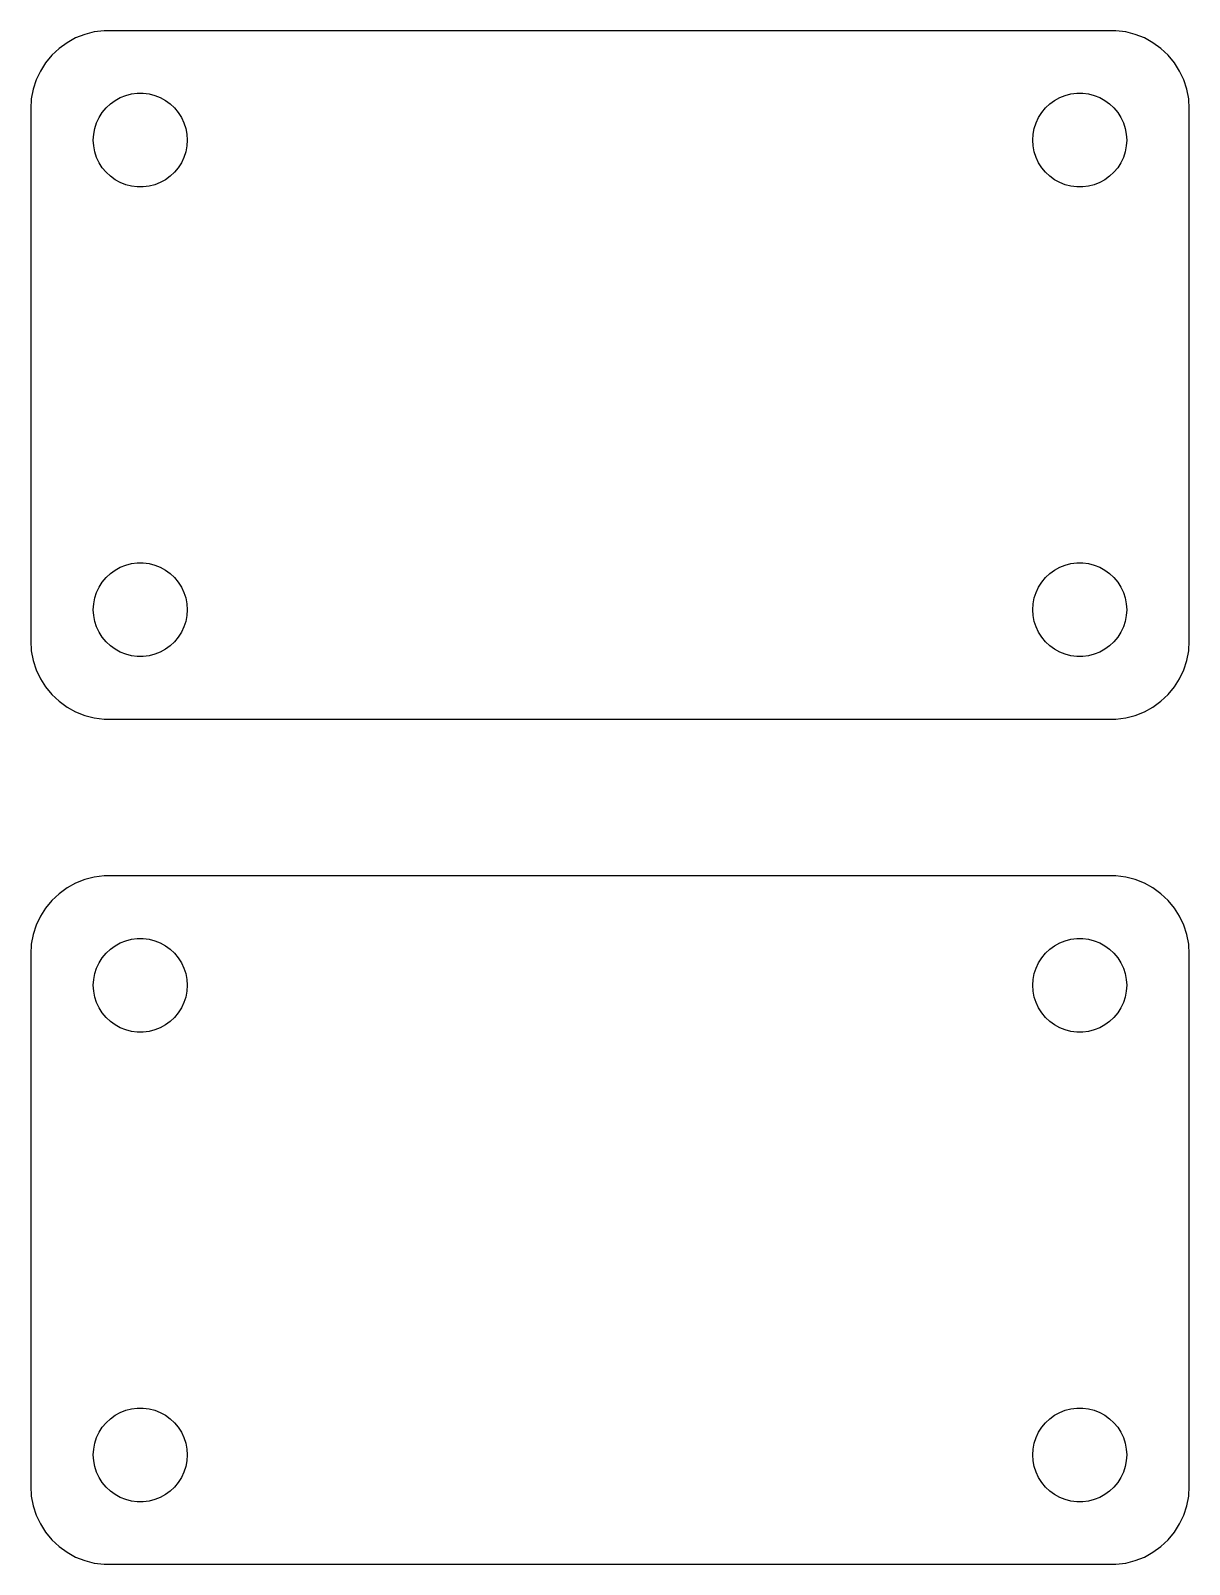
# Model space of a CAD drawing. Header units: metres. Extents: x -37 to 37, y 32 to 130.
import ezdxf

# ---------------------------------------------------------------- set-up
doc = ezdxf.new("R2010")
doc.units = ezdxf.units.M

msp = doc.modelspace()

# ---------------------------------------------------------------- linework, layer by layer
for p, q in [((-34.1289, 129.524), (-34.6791, 129.222)), ((-33.5451, 129.755), (-34.1289, 129.524)), ((-32.9369, 129.911), (-33.5451, 129.755)), ((-32.3139, 129.99), (-32.9369, 129.911)), ((32.3139, 129.99), (-32.3139, 129.99)), ((32.9369, 129.911), (32.3139, 129.99)), ((33.5451, 129.755), (32.9369, 129.911)), ((34.1289, 129.524), (33.5451, 129.755)), ((34.6791, 129.222), (34.1289, 129.524)), ((-35.6448, 128.423), (-36.0451, 127.939)), ((-35.1871, 128.853), (-35.6448, 128.423)), ((-34.6791, 129.222), (-35.1871, 128.853)), ((35.1871, 128.853), (34.6791, 129.222)), ((35.6448, 128.423), (35.1871, 128.853)), ((36.0451, 127.939), (35.6448, 128.423)), ((-36.3815, 127.409), (-36.6489, 126.841)), ((-36.0451, 127.939), (-36.3815, 127.409)), ((36.3815, 127.409), (36.0451, 127.939)), ((36.6489, 126.841), (36.3815, 127.409)), ((-36.6489, 126.841), (-36.8429, 126.243)), ((36.8429, 126.243), (36.6489, 126.841)), ((-36.9606, 125.627), (-37, 125)), ((-36.8429, 126.243), (-36.9606, 125.627)), ((-31.9123, 125.312), (-31.6075, 125.533)), ((-31.6075, 125.533), (-31.2773, 125.714)), ((-31.2773, 125.714), (-30.927, 125.853)), ((-30.927, 125.853), (-30.5621, 125.947)), ((-30.5621, 125.947), (-30.1884, 125.994)), ((-30.1884, 125.994), (-29.8116, 125.994)), ((-29.8116, 125.994), (-29.4379, 125.947)), ((-29.4379, 125.947), (-29.0729, 125.853)), ((-29.0729, 125.853), (-28.7227, 125.714)), ((-28.7227, 125.714), (-28.3925, 125.533)), ((-28.3925, 125.533), (-28.0877, 125.312)), ((28.0877, 125.312), (28.3925, 125.533)), ((28.3925, 125.533), (28.7227, 125.714)), ((28.7227, 125.714), (29.0729, 125.853)), ((29.0729, 125.853), (29.4379, 125.947)), ((29.4379, 125.947), (29.8116, 125.994)), ((29.8116, 125.994), (30.1884, 125.994)), ((30.1884, 125.994), (30.5621, 125.947)), ((30.5621, 125.947), (30.927, 125.853)), ((30.927, 125.853), (31.2773, 125.714)), ((31.2773, 125.714), (31.6075, 125.533)), ((31.6075, 125.533), (31.9123, 125.312)), ((36.9606, 125.627), (36.8429, 126.243)), ((37, 125), (36.9606, 125.627)), ((-37, 125), (-37, 91)), ((-32.7893, 124.104), (-32.6289, 124.445)), ((-32.6289, 124.445), (-32.427, 124.763)), ((-32.427, 124.763), (-32.1869, 125.054)), ((-32.1869, 125.054), (-31.9123, 125.312)), ((-28.0877, 125.312), (-27.8131, 125.054)), ((-27.8131, 125.054), (-27.5729, 124.763)), ((-27.5729, 124.763), (-27.3711, 124.445)), ((-27.3711, 124.445), (-27.2107, 124.104)), ((27.2107, 124.104), (27.3711, 124.445)), ((27.3711, 124.445), (27.5729, 124.763)), ((27.5729, 124.763), (27.8131, 125.054)), ((27.8131, 125.054), (28.0877, 125.312)), ((31.9123, 125.312), (32.1869, 125.054)), ((32.1869, 125.054), (32.427, 124.763)), ((32.427, 124.763), (32.6289, 124.445)), ((32.6289, 124.445), (32.7893, 124.104)), ((37, 91), (37, 125)), ((-32.9763, 123.376), (-32.9057, 123.746)), ((-32.9057, 123.746), (-32.7893, 124.104)), ((-27.2107, 124.104), (-27.0942, 123.746)), ((-27.0942, 123.746), (-27.0237, 123.376)), ((27.0237, 123.376), (27.0942, 123.746)), ((27.0942, 123.746), (27.2107, 124.104)), ((32.7893, 124.104), (32.9057, 123.746)), ((32.9057, 123.746), (32.9763, 123.376)), ((-33, 123), (-32.9763, 123.376)), ((-32.9763, 122.624), (-33, 123)), ((-32.9057, 122.254), (-32.9763, 122.624)), ((-27.0237, 122.624), (-27.0942, 122.254)), ((-27.0237, 123.376), (-27, 123)), ((-27, 123), (-27.0237, 122.624)), ((27, 123), (27.0237, 123.376)), ((27.0237, 122.624), (27, 123)), ((27.0942, 122.254), (27.0237, 122.624)), ((32.9763, 122.624), (32.9057, 122.254)), ((32.9763, 123.376), (33, 123)), ((33, 123), (32.9763, 122.624)), ((-32.7893, 121.896), (-32.9057, 122.254)), ((-32.6289, 121.555), (-32.7893, 121.896)), ((-32.427, 121.237), (-32.6289, 121.555)), ((-27.3711, 121.555), (-27.5729, 121.237)), ((-27.2107, 121.896), (-27.3711, 121.555)), ((-27.0942, 122.254), (-27.2107, 121.896)), ((27.2107, 121.896), (27.0942, 122.254)), ((27.3711, 121.555), (27.2107, 121.896)), ((27.5729, 121.237), (27.3711, 121.555)), ((32.6289, 121.555), (32.427, 121.237)), ((32.7893, 121.896), (32.6289, 121.555)), ((32.9057, 122.254), (32.7893, 121.896)), ((-32.1869, 120.946), (-32.427, 121.237)), ((-31.9123, 120.688), (-32.1869, 120.946)), ((-31.6075, 120.467), (-31.9123, 120.688)), ((-28.0877, 120.688), (-28.3925, 120.467)), ((-27.8131, 120.946), (-28.0877, 120.688)), ((-27.5729, 121.237), (-27.8131, 120.946)), ((27.8131, 120.946), (27.5729, 121.237)), ((28.0877, 120.688), (27.8131, 120.946)), ((28.3925, 120.467), (28.0877, 120.688)), ((31.9123, 120.688), (31.6075, 120.467)), ((32.1869, 120.946), (31.9123, 120.688)), ((32.427, 121.237), (32.1869, 120.946)), ((-31.2773, 120.286), (-31.6075, 120.467)), ((-30.927, 120.147), (-31.2773, 120.286)), ((-30.5621, 120.053), (-30.927, 120.147)), ((-30.1884, 120.006), (-30.5621, 120.053)), ((-29.8116, 120.006), (-30.1884, 120.006)), ((-29.4379, 120.053), (-29.8116, 120.006)), ((-29.0729, 120.147), (-29.4379, 120.053)), ((-28.7227, 120.286), (-29.0729, 120.147)), ((-28.3925, 120.467), (-28.7227, 120.286)), ((28.7227, 120.286), (28.3925, 120.467)), ((29.0729, 120.147), (28.7227, 120.286)), ((29.4379, 120.053), (29.0729, 120.147)), ((29.8116, 120.006), (29.4379, 120.053)), ((30.1884, 120.006), (29.8116, 120.006)), ((30.5621, 120.053), (30.1884, 120.006)), ((30.927, 120.147), (30.5621, 120.053)), ((31.2773, 120.286), (30.927, 120.147)), ((31.6075, 120.467), (31.2773, 120.286)), ((-32.427, 94.7634), (-32.1869, 95.0536)), ((-32.1869, 95.0536), (-31.9123, 95.3116)), ((-31.9123, 95.3116), (-31.6075, 95.533)), ((-31.6075, 95.533), (-31.2773, 95.7145)), ((-31.2773, 95.7145), (-30.927, 95.8532)), ((-30.927, 95.8532), (-30.5621, 95.9469)), ((-30.5621, 95.9469), (-30.1884, 95.9941)), ((-30.1884, 95.9941), (-29.8116, 95.9941)), ((-29.8116, 95.9941), (-29.4379, 95.9469)), ((-29.4379, 95.9469), (-29.0729, 95.8532)), ((-29.0729, 95.8532), (-28.7227, 95.7145)), ((-28.7227, 95.7145), (-28.3925, 95.533)), ((-28.3925, 95.533), (-28.0877, 95.3116)), ((-28.0877, 95.3116), (-27.8131, 95.0536)), ((-27.8131, 95.0536), (-27.5729, 94.7634)), ((27.5729, 94.7634), (27.8131, 95.0536)), ((27.8131, 95.0536), (28.0877, 95.3116)), ((28.0877, 95.3116), (28.3925, 95.533)), ((28.3925, 95.533), (28.7227, 95.7145)), ((28.7227, 95.7145), (29.0729, 95.8532)), ((29.0729, 95.8532), (29.4379, 95.9469)), ((29.4379, 95.9469), (29.8116, 95.9941)), ((29.8116, 95.9941), (30.1884, 95.9941)), ((30.1884, 95.9941), (30.5621, 95.9469)), ((30.5621, 95.9469), (30.927, 95.8532)), ((30.927, 95.8532), (31.2773, 95.7145)), ((31.2773, 95.7145), (31.6075, 95.533)), ((31.6075, 95.533), (31.9123, 95.3116)), ((31.9123, 95.3116), (32.1869, 95.0536)), ((32.1869, 95.0536), (32.427, 94.7634)), ((-32.9057, 93.7461), (-32.7893, 94.1044)), ((-32.7893, 94.1044), (-32.6289, 94.4453)), ((-32.6289, 94.4453), (-32.427, 94.7634)), ((-27.5729, 94.7634), (-27.3711, 94.4453)), ((-27.3711, 94.4453), (-27.2107, 94.1044)), ((-27.2107, 94.1044), (-27.0942, 93.7461)), ((27.0942, 93.7461), (27.2107, 94.1044)), ((27.2107, 94.1044), (27.3711, 94.4453)), ((27.3711, 94.4453), (27.5729, 94.7634)), ((32.427, 94.7634), (32.6289, 94.4453)), ((32.6289, 94.4453), (32.7893, 94.1044)), ((32.7893, 94.1044), (32.9057, 93.7461)), ((-33, 93), (-32.9763, 93.376)), ((-32.9763, 93.376), (-32.9057, 93.7461)), ((-27.0942, 93.7461), (-27.0237, 93.376)), ((-27.0237, 93.376), (-27, 93)), ((27, 93), (27.0237, 93.376)), ((27.0237, 93.376), (27.0942, 93.7461)), ((32.9057, 93.7461), (32.9763, 93.376)), ((32.9763, 93.376), (33, 93)), ((-32.9763, 92.624), (-33, 93)), ((-32.9057, 92.2539), (-32.9763, 92.624)), ((-32.7893, 91.8956), (-32.9057, 92.2539)), ((-27.0942, 92.2539), (-27.2107, 91.8956)), ((-27.0237, 92.624), (-27.0942, 92.2539)), ((-27, 93), (-27.0237, 92.624)), ((27.0237, 92.624), (27, 93)), ((27.0942, 92.2539), (27.0237, 92.624)), ((27.2107, 91.8956), (27.0942, 92.2539)), ((32.9057, 92.2539), (32.7893, 91.8956)), ((32.9763, 92.624), (32.9057, 92.2539)), ((33, 93), (32.9763, 92.624)), ((-32.6289, 91.5547), (-32.7893, 91.8956)), ((-32.427, 91.2366), (-32.6289, 91.5547)), ((-32.1869, 90.9464), (-32.427, 91.2366)), ((-27.5729, 91.2366), (-27.8131, 90.9464)), ((-27.3711, 91.5547), (-27.5729, 91.2366)), ((-27.2107, 91.8956), (-27.3711, 91.5547)), ((27.3711, 91.5547), (27.2107, 91.8956)), ((27.5729, 91.2366), (27.3711, 91.5547)), ((27.8131, 90.9464), (27.5729, 91.2366)), ((32.427, 91.2366), (32.1869, 90.9464)), ((32.6289, 91.5547), (32.427, 91.2366)), ((32.7893, 91.8956), (32.6289, 91.5547)), ((-37, 91), (-36.9606, 90.3733)), ((-36.9606, 90.3733), (-36.8429, 89.7566)), ((-31.9123, 90.6885), (-32.1869, 90.9464)), ((-31.6075, 90.467), (-31.9123, 90.6885)), ((-31.2773, 90.2855), (-31.6075, 90.467)), ((-30.927, 90.1468), (-31.2773, 90.2855)), ((-30.5621, 90.0531), (-30.927, 90.1468)), ((-29.0729, 90.1468), (-29.4379, 90.0531)), ((-28.7227, 90.2855), (-29.0729, 90.1468)), ((-28.3925, 90.467), (-28.7227, 90.2855)), ((-28.0877, 90.6885), (-28.3925, 90.467)), ((-27.8131, 90.9464), (-28.0877, 90.6885)), ((28.0877, 90.6885), (27.8131, 90.9464)), ((28.3925, 90.467), (28.0877, 90.6885)), ((28.7227, 90.2855), (28.3925, 90.467)), ((29.0729, 90.1468), (28.7227, 90.2855)), ((29.4379, 90.0531), (29.0729, 90.1468)), ((30.927, 90.1468), (30.5621, 90.0531)), ((31.2773, 90.2855), (30.927, 90.1468)), ((31.6075, 90.467), (31.2773, 90.2855)), ((31.9123, 90.6885), (31.6075, 90.467)), ((32.1869, 90.9464), (31.9123, 90.6885)), ((36.8429, 89.7566), (36.9606, 90.3733)), ((36.9606, 90.3733), (37, 91)), ((-36.8429, 89.7566), (-36.6489, 89.1594)), ((-30.1884, 90.0059), (-30.5621, 90.0531)), ((-29.8116, 90.0059), (-30.1884, 90.0059)), ((-29.4379, 90.0531), (-29.8116, 90.0059)), ((29.8116, 90.0059), (29.4379, 90.0531)), ((30.1884, 90.0059), (29.8116, 90.0059)), ((30.5621, 90.0531), (30.1884, 90.0059)), ((36.6489, 89.1594), (36.8429, 89.7566)), ((-36.6489, 89.1594), (-36.3815, 88.5912)), ((-36.3815, 88.5912), (-36.0451, 88.0611)), ((36.0451, 88.0611), (36.3815, 88.5912)), ((36.3815, 88.5912), (36.6489, 89.1594)), ((-36.0451, 88.0611), (-35.6448, 87.5773)), ((-35.6448, 87.5773), (-35.1871, 87.1474)), ((35.1871, 87.1474), (35.6448, 87.5773)), ((35.6448, 87.5773), (36.0451, 88.0611)), ((-35.1871, 87.1474), (-34.6791, 86.7784)), ((-34.6791, 86.7784), (-34.1289, 86.4759)), ((-34.1289, 86.4759), (-33.5451, 86.2447)), ((-33.5451, 86.2447), (-32.9369, 86.0886)), ((32.9369, 86.0886), (33.5451, 86.2447)), ((33.5451, 86.2447), (34.1289, 86.4759)), ((34.1289, 86.4759), (34.6791, 86.7784)), ((34.6791, 86.7784), (35.1871, 87.1474)), ((-32.9369, 86.0886), (-32.3139, 86.0099)), ((-32.3139, 86.0099), (32.3139, 86.0099)), ((32.3139, 86.0099), (32.9369, 86.0886)), ((-34.1289, 75.5241), (-34.6791, 75.2216)), ((-33.5451, 75.7553), (-34.1289, 75.5241)), ((-32.9369, 75.9114), (-33.5451, 75.7553)), ((-32.3139, 75.9901), (-32.9369, 75.9114)), ((32.3139, 75.9901), (-32.3139, 75.9901)), ((32.9369, 75.9114), (32.3139, 75.9901)), ((33.5451, 75.7553), (32.9369, 75.9114)), ((34.1289, 75.5241), (33.5451, 75.7553)), ((34.6791, 75.2216), (34.1289, 75.5241)), ((-35.1871, 74.8526), (-35.6448, 74.4227)), ((-34.6791, 75.2216), (-35.1871, 74.8526)), ((35.1871, 74.8526), (34.6791, 75.2216)), ((35.6448, 74.4227), (35.1871, 74.8526)), ((-36.0451, 73.9389), (-36.3815, 73.4088)), ((-35.6448, 74.4227), (-36.0451, 73.9389)), ((36.0451, 73.9389), (35.6448, 74.4227)), ((36.3815, 73.4088), (36.0451, 73.9389)), ((-36.6489, 72.8406), (-36.8429, 72.2434)), ((-36.3815, 73.4088), (-36.6489, 72.8406)), ((36.6489, 72.8406), (36.3815, 73.4088)), ((36.8429, 72.2434), (36.6489, 72.8406)), ((-36.9606, 71.6267), (-37, 71)), ((-36.8429, 72.2434), (-36.9606, 71.6267)), ((-31.9123, 71.3115), (-31.6075, 71.533)), ((-31.6075, 71.533), (-31.2773, 71.7145)), ((-31.2773, 71.7145), (-30.927, 71.8532)), ((-30.927, 71.8532), (-30.5621, 71.9469)), ((-30.5621, 71.9469), (-30.1884, 71.9941)), ((-30.1884, 71.9941), (-29.8116, 71.9941)), ((-29.8116, 71.9941), (-29.4379, 71.9469)), ((-29.4379, 71.9469), (-29.0729, 71.8532)), ((-29.0729, 71.8532), (-28.7227, 71.7145)), ((-28.7227, 71.7145), (-28.3925, 71.533)), ((-28.3925, 71.533), (-28.0877, 71.3115)), ((28.0877, 71.3115), (28.3925, 71.533)), ((28.3925, 71.533), (28.7227, 71.7145)), ((28.7227, 71.7145), (29.0729, 71.8532)), ((29.0729, 71.8532), (29.4379, 71.9469)), ((29.4379, 71.9469), (29.8116, 71.9941)), ((29.8116, 71.9941), (30.1884, 71.9941)), ((30.1884, 71.9941), (30.5621, 71.9469)), ((30.5621, 71.9469), (30.927, 71.8532)), ((30.927, 71.8532), (31.2773, 71.7145)), ((31.2773, 71.7145), (31.6075, 71.533)), ((31.6075, 71.533), (31.9123, 71.3115)), ((36.9606, 71.6267), (36.8429, 72.2434)), ((37, 71), (36.9606, 71.6267)), ((-37, 71), (-37, 37)), ((-32.6289, 70.4453), (-32.427, 70.7634)), ((-32.427, 70.7634), (-32.1869, 71.0536)), ((-32.1869, 71.0536), (-31.9123, 71.3115)), ((-28.0877, 71.3115), (-27.8131, 71.0536)), ((-27.8131, 71.0536), (-27.5729, 70.7634)), ((-27.5729, 70.7634), (-27.3711, 70.4453)), ((27.3711, 70.4453), (27.5729, 70.7634)), ((27.5729, 70.7634), (27.8131, 71.0536)), ((27.8131, 71.0536), (28.0877, 71.3115)), ((31.9123, 71.3115), (32.1869, 71.0536)), ((32.1869, 71.0536), (32.427, 70.7634)), ((32.427, 70.7634), (32.6289, 70.4453)), ((37, 37), (37, 71)), ((-32.9763, 69.376), (-32.9057, 69.7461)), ((-32.9057, 69.7461), (-32.7893, 70.1044)), ((-32.7893, 70.1044), (-32.6289, 70.4453)), ((-27.3711, 70.4453), (-27.2107, 70.1044)), ((-27.2107, 70.1044), (-27.0942, 69.7461)), ((-27.0942, 69.7461), (-27.0237, 69.376)), ((27.0237, 69.376), (27.0942, 69.7461)), ((27.0942, 69.7461), (27.2107, 70.1044)), ((27.2107, 70.1044), (27.3711, 70.4453)), ((32.6289, 70.4453), (32.7893, 70.1044)), ((32.7893, 70.1044), (32.9057, 69.7461)), ((32.9057, 69.7461), (32.9763, 69.376)), ((-33, 69), (-32.9763, 69.376)), ((-32.9763, 68.624), (-33, 69)), ((-32.9057, 68.2539), (-32.9763, 68.624)), ((-27.0237, 68.624), (-27.0942, 68.2539)), ((-27.0237, 69.376), (-27, 69)), ((-27, 69), (-27.0237, 68.624)), ((27, 69), (27.0237, 69.376)), ((27.0237, 68.624), (27, 69)), ((27.0942, 68.2539), (27.0237, 68.624)), ((32.9763, 68.624), (32.9057, 68.2539)), ((32.9763, 69.376), (33, 69)), ((33, 69), (32.9763, 68.624)), ((-32.7893, 67.8956), (-32.9057, 68.2539)), ((-32.6289, 67.5547), (-32.7893, 67.8956)), ((-27.2107, 67.8956), (-27.3711, 67.5547)), ((-27.0942, 68.2539), (-27.2107, 67.8956)), ((27.2107, 67.8956), (27.0942, 68.2539)), ((27.3711, 67.5547), (27.2107, 67.8956)), ((32.7893, 67.8956), (32.6289, 67.5547)), ((32.9057, 68.2539), (32.7893, 67.8956)), ((-32.427, 67.2366), (-32.6289, 67.5547)), ((-32.1869, 66.9464), (-32.427, 67.2366)), ((-31.9123, 66.6884), (-32.1869, 66.9464)), ((-31.6075, 66.467), (-31.9123, 66.6884)), ((-28.0877, 66.6884), (-28.3925, 66.467)), ((-27.8131, 66.9464), (-28.0877, 66.6884)), ((-27.5729, 67.2366), (-27.8131, 66.9464)), ((-27.3711, 67.5547), (-27.5729, 67.2366)), ((27.5729, 67.2366), (27.3711, 67.5547)), ((27.8131, 66.9464), (27.5729, 67.2366)), ((28.0877, 66.6884), (27.8131, 66.9464)), ((28.3925, 66.467), (28.0877, 66.6884)), ((31.9123, 66.6884), (31.6075, 66.467)), ((32.1869, 66.9464), (31.9123, 66.6884)), ((32.427, 67.2366), (32.1869, 66.9464)), ((32.6289, 67.5547), (32.427, 67.2366)), ((-31.2773, 66.2855), (-31.6075, 66.467)), ((-30.927, 66.1468), (-31.2773, 66.2855)), ((-30.5621, 66.0531), (-30.927, 66.1468)), ((-30.1884, 66.0059), (-30.5621, 66.0531)), ((-29.8116, 66.0059), (-30.1884, 66.0059)), ((-29.4379, 66.0531), (-29.8116, 66.0059)), ((-29.0729, 66.1468), (-29.4379, 66.0531)), ((-28.7227, 66.2855), (-29.0729, 66.1468)), ((-28.3925, 66.467), (-28.7227, 66.2855)), ((28.7227, 66.2855), (28.3925, 66.467)), ((29.0729, 66.1468), (28.7227, 66.2855)), ((29.4379, 66.0531), (29.0729, 66.1468)), ((29.8116, 66.0059), (29.4379, 66.0531)), ((30.1884, 66.0059), (29.8116, 66.0059)), ((30.5621, 66.0531), (30.1884, 66.0059)), ((30.927, 66.1468), (30.5621, 66.0531)), ((31.2773, 66.2855), (30.927, 66.1468)), ((31.6075, 66.467), (31.2773, 66.2855)), ((-32.1869, 41.0536), (-31.9123, 41.3116)), ((-31.9123, 41.3116), (-31.6075, 41.533)), ((-31.6075, 41.533), (-31.2773, 41.7145)), ((-31.2773, 41.7145), (-30.927, 41.8532)), ((-30.927, 41.8532), (-30.5621, 41.9469)), ((-30.5621, 41.9469), (-30.1884, 41.9941)), ((-30.1884, 41.9941), (-29.8116, 41.9941)), ((-29.8116, 41.9941), (-29.4379, 41.9469)), ((-29.4379, 41.9469), (-29.0729, 41.8532)), ((-29.0729, 41.8532), (-28.7227, 41.7145)), ((-28.7227, 41.7145), (-28.3925, 41.533)), ((-28.3925, 41.533), (-28.0877, 41.3116)), ((-28.0877, 41.3116), (-27.8131, 41.0536)), ((27.8131, 41.0536), (28.0877, 41.3116)), ((28.0877, 41.3116), (28.3925, 41.533)), ((28.3925, 41.533), (28.7227, 41.7145)), ((28.7227, 41.7145), (29.0729, 41.8532)), ((29.0729, 41.8532), (29.4379, 41.9469)), ((29.4379, 41.9469), (29.8116, 41.9941)), ((29.8116, 41.9941), (30.1884, 41.9941)), ((30.1884, 41.9941), (30.5621, 41.9469)), ((30.5621, 41.9469), (30.927, 41.8532)), ((30.927, 41.8532), (31.2773, 41.7145)), ((31.2773, 41.7145), (31.6075, 41.533)), ((31.6075, 41.533), (31.9123, 41.3116)), ((31.9123, 41.3116), (32.1869, 41.0536)), ((-32.7893, 40.1044), (-32.6289, 40.4453)), ((-32.6289, 40.4453), (-32.427, 40.7634)), ((-32.427, 40.7634), (-32.1869, 41.0536)), ((-27.8131, 41.0536), (-27.5729, 40.7634)), ((-27.5729, 40.7634), (-27.3711, 40.4453)), ((-27.3711, 40.4453), (-27.2107, 40.1044)), ((27.2107, 40.1044), (27.3711, 40.4453)), ((27.3711, 40.4453), (27.5729, 40.7634)), ((27.5729, 40.7634), (27.8131, 41.0536)), ((32.1869, 41.0536), (32.427, 40.7634)), ((32.427, 40.7634), (32.6289, 40.4453)), ((32.6289, 40.4453), (32.7893, 40.1044)), ((-33, 39), (-32.9763, 39.376)), ((-32.9763, 39.376), (-32.9057, 39.7461)), ((-32.9057, 39.7461), (-32.7893, 40.1044)), ((-27.2107, 40.1044), (-27.0942, 39.7461)), ((-27.0942, 39.7461), (-27.0237, 39.376)), ((-27.0237, 39.376), (-27, 39)), ((27, 39), (27.0237, 39.376)), ((27.0237, 39.376), (27.0942, 39.7461)), ((27.0942, 39.7461), (27.2107, 40.1044)), ((32.7893, 40.1044), (32.9057, 39.7461)), ((32.9057, 39.7461), (32.9763, 39.376)), ((32.9763, 39.376), (33, 39)), ((-32.9763, 38.624), (-33, 39)), ((-32.9057, 38.2539), (-32.9763, 38.624)), ((-32.7893, 37.8956), (-32.9057, 38.2539)), ((-27.0942, 38.2539), (-27.2107, 37.8956)), ((-27.0237, 38.624), (-27.0942, 38.2539)), ((-27, 39), (-27.0237, 38.624)), ((27.0237, 38.624), (27, 39)), ((27.0942, 38.2539), (27.0237, 38.624)), ((27.2107, 37.8956), (27.0942, 38.2539)), ((32.9057, 38.2539), (32.7893, 37.8956)), ((32.9763, 38.624), (32.9057, 38.2539)), ((33, 39), (32.9763, 38.624)), ((-32.6289, 37.5547), (-32.7893, 37.8956)), ((-32.427, 37.2366), (-32.6289, 37.5547)), ((-32.1869, 36.9464), (-32.427, 37.2366)), ((-27.5729, 37.2366), (-27.8131, 36.9464)), ((-27.3711, 37.5547), (-27.5729, 37.2366)), ((-27.2107, 37.8956), (-27.3711, 37.5547)), ((27.3711, 37.5547), (27.2107, 37.8956)), ((27.5729, 37.2366), (27.3711, 37.5547)), ((27.8131, 36.9464), (27.5729, 37.2366)), ((32.427, 37.2366), (32.1869, 36.9464)), ((32.6289, 37.5547), (32.427, 37.2366)), ((32.7893, 37.8956), (32.6289, 37.5547)), ((-37, 37), (-36.9606, 36.3733)), ((-36.9606, 36.3733), (-36.8429, 35.7566)), ((-31.9123, 36.6885), (-32.1869, 36.9464)), ((-31.6075, 36.467), (-31.9123, 36.6885)), ((-31.2773, 36.2855), (-31.6075, 36.467)), ((-30.927, 36.1468), (-31.2773, 36.2855)), ((-28.7227, 36.2855), (-29.0729, 36.1468)), ((-28.3925, 36.467), (-28.7227, 36.2855)), ((-28.0877, 36.6885), (-28.3925, 36.467)), ((-27.8131, 36.9464), (-28.0877, 36.6885)), ((28.0877, 36.6885), (27.8131, 36.9464)), ((28.3925, 36.467), (28.0877, 36.6885)), ((28.7227, 36.2855), (28.3925, 36.467)), ((29.0729, 36.1468), (28.7227, 36.2855)), ((31.2773, 36.2855), (30.927, 36.1468)), ((31.6075, 36.467), (31.2773, 36.2855)), ((31.9123, 36.6885), (31.6075, 36.467)), ((32.1869, 36.9464), (31.9123, 36.6885)), ((36.8429, 35.7566), (36.9606, 36.3733)), ((36.9606, 36.3733), (37, 37)), ((-36.8429, 35.7566), (-36.6489, 35.1594)), ((-30.5621, 36.0531), (-30.927, 36.1468)), ((-30.1884, 36.0059), (-30.5621, 36.0531)), ((-29.8116, 36.0059), (-30.1884, 36.0059)), ((-29.4379, 36.0531), (-29.8116, 36.0059)), ((-29.0729, 36.1468), (-29.4379, 36.0531)), ((29.4379, 36.0531), (29.0729, 36.1468)), ((29.8116, 36.0059), (29.4379, 36.0531)), ((30.1884, 36.0059), (29.8116, 36.0059)), ((30.5621, 36.0531), (30.1884, 36.0059)), ((30.927, 36.1468), (30.5621, 36.0531)), ((36.6489, 35.1594), (36.8429, 35.7566)), ((-36.6489, 35.1594), (-36.3815, 34.5912)), ((-36.3815, 34.5912), (-36.0451, 34.0611)), ((36.0451, 34.0611), (36.3815, 34.5912)), ((36.3815, 34.5912), (36.6489, 35.1594)), ((-36.0451, 34.0611), (-35.6448, 33.5773)), ((-35.6448, 33.5773), (-35.1871, 33.1474)), ((35.1871, 33.1474), (35.6448, 33.5773)), ((35.6448, 33.5773), (36.0451, 34.0611)), ((-35.1871, 33.1474), (-34.6791, 32.7784)), ((-34.6791, 32.7784), (-34.1289, 32.4759)), ((-34.1289, 32.4759), (-33.5451, 32.2447)), ((33.5451, 32.2447), (34.1289, 32.4759)), ((34.1289, 32.4759), (34.6791, 32.7784)), ((34.6791, 32.7784), (35.1871, 33.1474)), ((-33.5451, 32.2447), (-32.9369, 32.0886)), ((-32.9369, 32.0886), (-32.3139, 32.0099)), ((-32.3139, 32.0099), (32.3139, 32.0099)), ((32.3139, 32.0099), (32.9369, 32.0886)), ((32.9369, 32.0886), (33.5451, 32.2447))]:
    msp.add_line(p, q)

doc.saveas('drawing.dxf')
